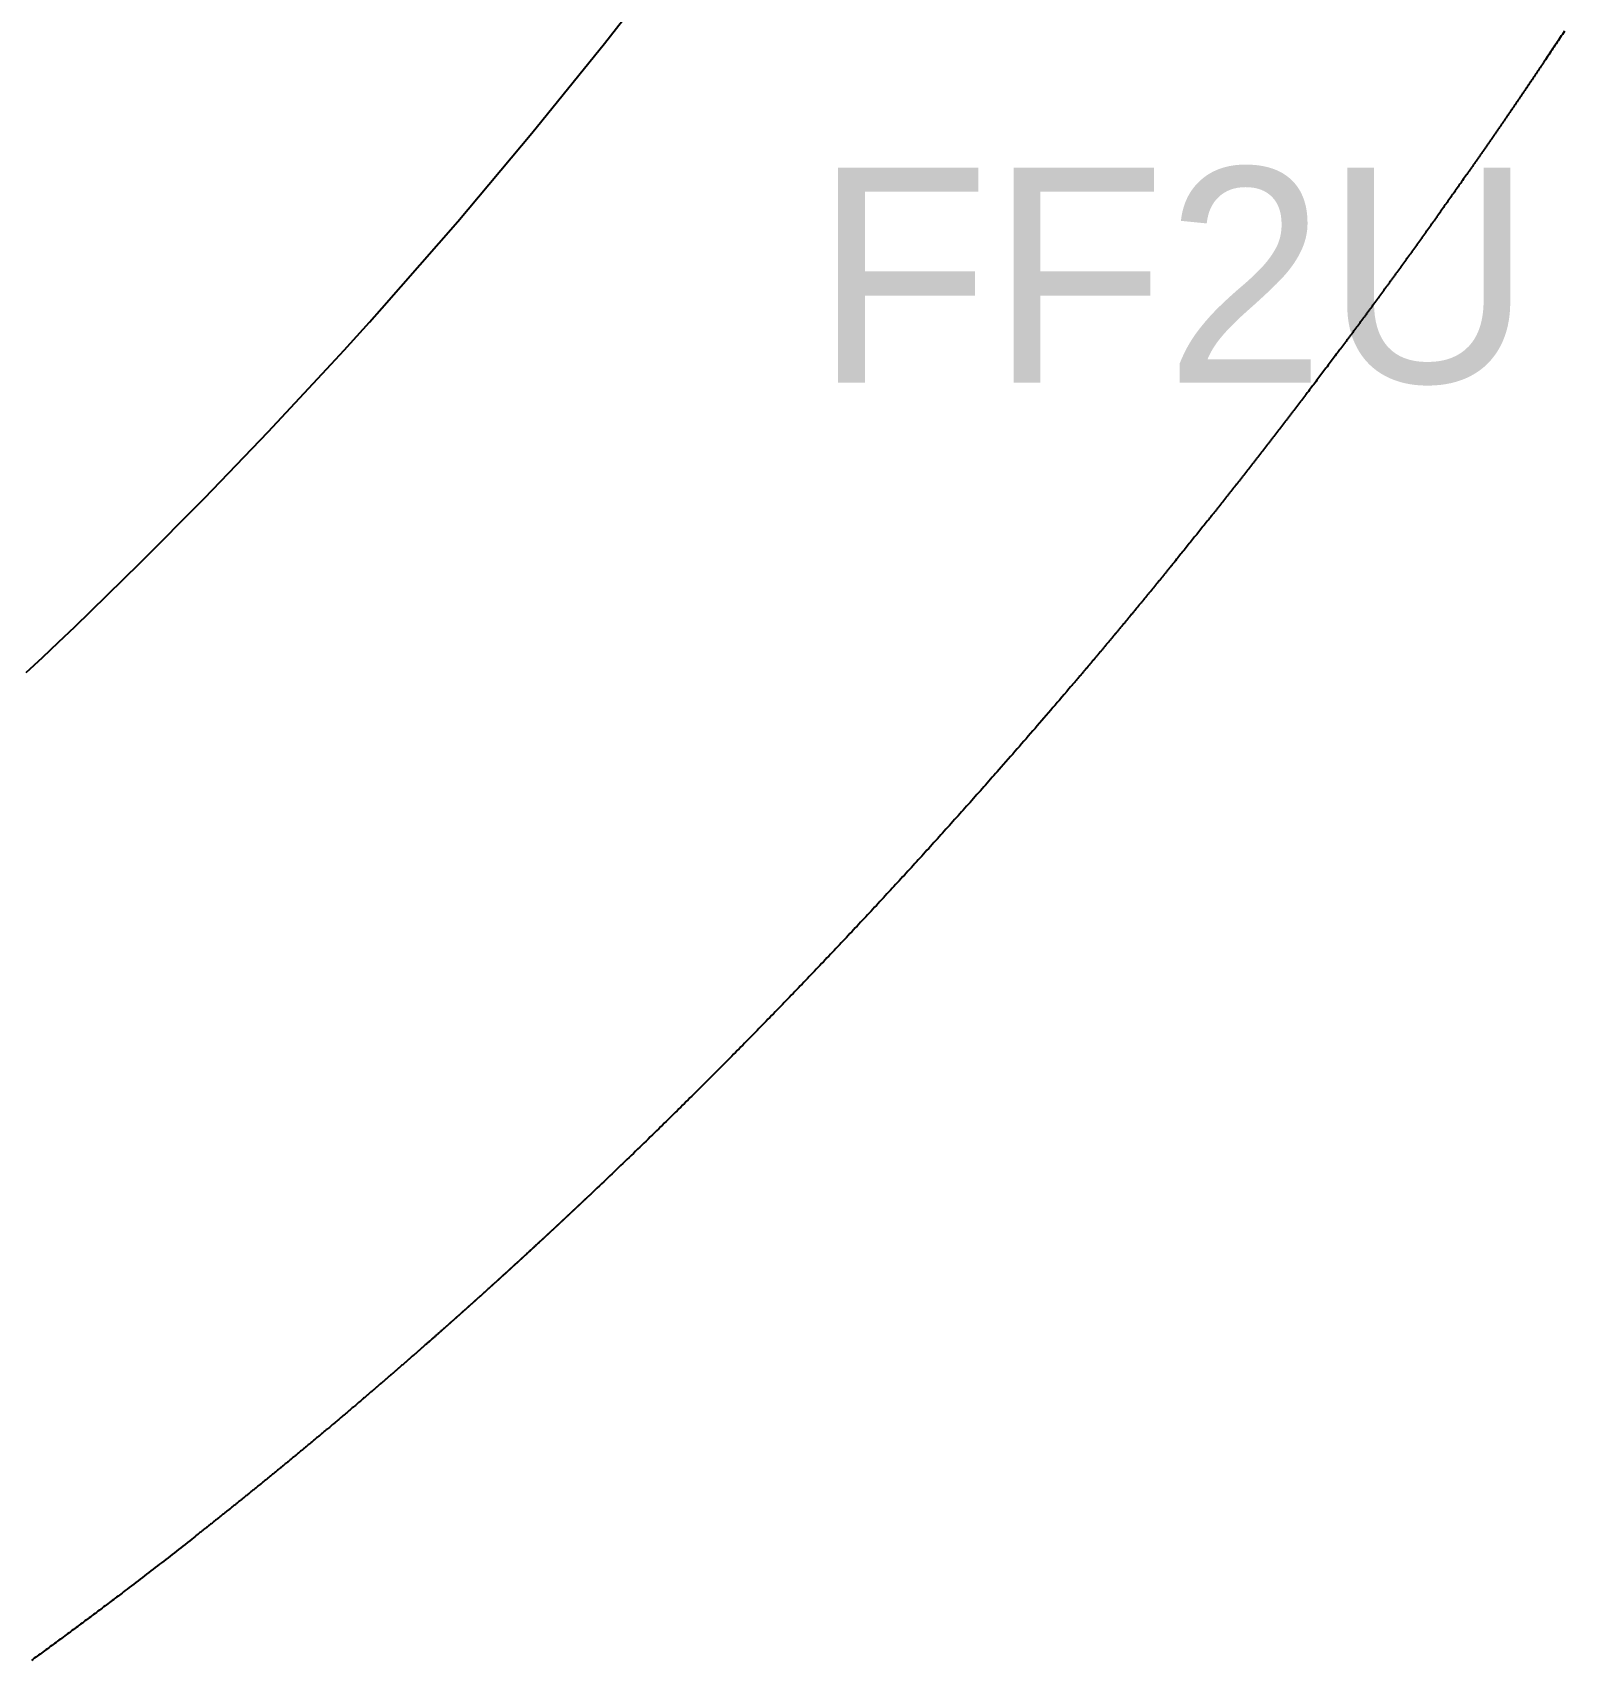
# Model space of a CAD drawing. Header units: millimetres. Extents: x 0 to 610, y 0 to 457.
# Drawn here: x 79.28 to 97.11, y 296.25 to 315.2 of the extents above; entities that cross this region are included whole.
import ezdxf

# ---------------------------------------------------------------- set-up
doc = ezdxf.new("R2010")
doc.units = ezdxf.units.MM
doc.layers.add('CUT_AIRCRAFT', color=7, linetype='Continuous')
doc.layers.add('LABEL_DO_NOT_CUT', color=3, linetype='Continuous')

msp = doc.modelspace()

# ---------------------------------------------------------------- linework, layer by layer
at = {"layer": 'CUT_AIRCRAFT'}
for points in [[(79.20439, 307.74867), (79.39272, 307.92536), (79.58064, 308.10317), (79.76815, 308.28209), (80.52747, 309.02198), (81.27896, 309.77892), (82.02184, 310.55194), (82.75532, 311.34006), (82.90336, 311.5022), (83.05097, 311.66491), (83.19815, 311.82819), (83.34489, 311.99204), (84.2268, 312.9999), (85.09041, 314.02662), (85.93453, 315.06999), (86.75798, 316.1278)], [(97.11182, 315.21416), (97.09963, 315.19579), (97.08745, 315.17745), (97.07528, 315.15914), (97.06311, 315.14084), (97.05092, 315.12252), (97.0387, 315.10417), (97.02644, 315.08575), (97.01412, 315.06728), (97.00181, 315.04882), (96.98958, 315.0305), (96.97751, 315.01242), (96.96561, 314.99461), (96.95367, 314.97674), (96.94139, 314.95839), (96.92851, 314.93915), (96.91495, 314.91892), (96.90156, 314.89894), (96.88937, 314.88076), (96.87942, 314.86593), (96.87241, 314.85549), (96.86766, 314.84841), (96.86411, 314.84312), (96.86071, 314.83808), (96.85666, 314.83205), (96.852, 314.82512), (96.84702, 314.81771), (96.842, 314.81023), (96.83715, 314.80302), (96.83246, 314.79606), (96.82786, 314.78922), (96.82327, 314.7824), (96.81863, 314.77551), (96.81395, 314.76855), (96.80924, 314.76156), (96.80453, 314.75457), (96.79983, 314.7476), (96.79514, 314.74064), (96.79046, 314.73369), (96.78578, 314.72675), (96.78109, 314.7198), (96.7764, 314.71285), (96.77171, 314.70589), (96.76701, 314.69894), (96.76232, 314.69198), (96.75763, 314.68503), (96.75293, 314.67808), (96.74824, 314.67113), (96.74354, 314.66418), (96.73885, 314.65723), (96.73415, 314.65029), (96.72945, 314.64334), (96.72475, 314.63639), (96.72005, 314.62944), (96.71535, 314.62249), (96.71065, 314.61555), (96.70595, 314.6086), (96.70125, 314.60166), (96.69654, 314.59471), (96.69184, 314.58777), (96.68713, 314.58083), (96.68243, 314.57388), (96.67772, 314.56694), (96.67301, 314.56), (96.66831, 314.55306), (96.6636, 314.54611), (96.65889, 314.53917), (96.65418, 314.53223), (96.64947, 314.52529), (96.64476, 314.51835), (96.64004, 314.51142), (96.63533, 314.50448), (96.63062, 314.49754), (96.6259, 314.4906), (96.62119, 314.48367), (96.61647, 314.47673), (96.61175, 314.46979), (96.60704, 314.46286), (96.60232, 314.45592), (96.5976, 314.44899), (96.59288, 314.44206), (96.58816, 314.43512), (96.58344, 314.42819), (96.57872, 314.42126), (96.57399, 314.41433), (96.56927, 314.4074), (96.56455, 314.40046), (96.55982, 314.39353), (96.5551, 314.3866), (96.55037, 314.37968), (96.54564, 314.37275), (96.54092, 314.36582), (96.53619, 314.35889), (96.53146, 314.35196), (96.52673, 314.34504), (96.522, 314.33811), (96.51727, 314.33119), (96.51253, 314.32426), (96.5078, 314.31734), (96.50307, 314.31041), (96.49833, 314.30349), (96.4936, 314.29656), (96.48886, 314.28964), (96.48412, 314.28272), (96.47939, 314.2758), (96.47465, 314.26888), (96.46991, 314.26196), (96.46517, 314.25504), (96.46043, 314.24812), (96.45569, 314.2412), (96.45095, 314.23428), (96.4462, 314.22736), (96.44146, 314.22044), (96.43672, 314.21353), (96.43197, 314.20661), (96.42723, 314.19969), (96.42248, 314.19278), (96.41773, 314.18586), (96.41299, 314.17895), (96.40824, 314.17203), (96.40349, 314.16512), (96.39874, 314.15821), (96.39399, 314.1513), (96.38924, 314.14438), (96.38448, 314.13747), (96.37973, 314.13056), (96.37498, 314.12365), (96.37022, 314.11674), (96.36547, 314.10983), (96.36071, 314.10292), (96.35596, 314.09601), (96.3512, 314.08911), (96.34644, 314.0822), (96.34168, 314.07529), (96.33692, 314.06838), (96.33216, 314.06148), (96.3274, 314.05457), (96.32264, 314.04767), (96.31788, 314.04076), (96.31311, 314.03386), (96.30835, 314.02696), (96.30359, 314.02005), (96.29882, 314.01315), (96.29405, 314.00625), (96.28929, 313.99935), (96.28452, 313.99245), (96.27975, 313.98555), (96.27498, 313.97865), (96.27021, 313.97175), (96.26544, 313.96485), (96.26067, 313.95795), (96.2559, 313.95105), (96.25113, 313.94415), (96.24635, 313.93726), (96.24158, 313.93036), (96.23681, 313.92346), (96.23203, 313.91657), (96.22725, 313.90967), (96.22248, 313.90278), (96.2177, 313.89589), (96.21292, 313.88899), (96.20814, 313.8821), (96.20336, 313.87521), (96.19858, 313.86832), (96.1938, 313.86142), (96.18902, 313.85453), (96.18424, 313.84764), (96.17945, 313.84075), (96.17467, 313.83386), (96.16988, 313.82698), (96.1651, 313.82009), (96.16031, 313.8132), (96.15552, 313.80631), (96.15074, 313.79942), (96.14595, 313.79254), (96.14116, 313.78565), (96.13637, 313.77877), (96.13158, 313.77188), (96.12679, 313.765), (96.12199, 313.75811), (96.1172, 313.75123), (96.11241, 313.74435), (96.10761, 313.73747), (96.10282, 313.73058), (96.09802, 313.7237), (96.09323, 313.71682), (96.08843, 313.70994), (96.08363, 313.70306), (96.07883, 313.69618), (96.07403, 313.6893), (96.06923, 313.68242), (96.06443, 313.67555), (96.05963, 313.66868), (96.05484, 313.66181), (96.05003, 313.65493), (96.04522, 313.64804), (96.0404, 313.64114), (96.03557, 313.63424), (96.03077, 313.62737), (96.026, 313.62055), (96.02126, 313.61377), (96.01651, 313.60699), (96.0117, 313.60011), (96.00676, 313.59306), (96.00169, 313.58581), (95.99665, 313.57862), (95.99186, 313.57177), (95.98752, 313.56557), (95.98368, 313.5601), (95.97972, 313.55444), (95.97484, 313.54749), (95.96826, 313.5381), (95.95944, 313.52553), (95.94892, 313.51053), (95.93747, 313.49423), (95.92591, 313.47776), (95.91484, 313.46201), (95.90422, 313.44691), (95.89384, 313.43216), (95.8835, 313.41746), (95.87301, 313.40258), (95.8624, 313.38752), (95.85172, 313.37237), (95.84103, 313.3572), (95.83037, 313.34209), (95.81973, 313.32702), (95.80912, 313.31199), (95.79851, 313.29698), (95.7879, 313.28196), (95.77727, 313.26694), (95.76662, 313.25189), (95.75593, 313.2368), (95.74522, 313.22167), (95.73451, 313.20656), (95.72386, 313.19153), (95.7133, 313.17665), (95.70286, 313.16193), (95.69238, 313.14718), (95.68169, 313.13213), (95.67062, 313.11655), (95.65911, 313.10037), (95.64771, 313.08435), (95.63707, 313.0694), (95.62787, 313.05648), (95.62056, 313.04621), (95.61468, 313.03796), (95.60957, 313.03079), (95.60456, 313.02377), (95.59913, 313.01615), (95.59331, 313.008), (95.58728, 312.99955), (95.58123, 312.99107), (95.57529, 312.98274), (95.56945, 312.97456), (95.56366, 312.96647), (95.55788, 312.95838), (95.55207, 312.95025), (95.54623, 312.94208), (95.54038, 312.93389), (95.53452, 312.9257), (95.52867, 312.91752), (95.52283, 312.90935), (95.51699, 312.90119), (95.51114, 312.89303), (95.5053, 312.88487), (95.49945, 312.87671), (95.4936, 312.86854), (95.48775, 312.86038), (95.4819, 312.85221), (95.47604, 312.84405), (95.47019, 312.83589), (95.46434, 312.82773), (95.45848, 312.81957), (95.45263, 312.81142), (95.44677, 312.80326), (95.44091, 312.7951), (95.43505, 312.78694), (95.42919, 312.77879), (95.42333, 312.77063), (95.41746, 312.76248), (95.4116, 312.75433), (95.40574, 312.74617), (95.39987, 312.73802), (95.394, 312.72987), (95.38814, 312.72172), (95.38227, 312.71357), (95.3764, 312.70542), (95.37053, 312.69727), (95.36466, 312.68913), (95.35878, 312.68098), (95.35291, 312.67283), (95.34704, 312.66469), (95.34116, 312.65654), (95.33528, 312.6484), (95.32941, 312.64026), (95.32353, 312.63211), (95.31765, 312.62397), (95.31177, 312.61583), (95.30588, 312.60769), (95.3, 312.59955), (95.29412, 312.59141), (95.28823, 312.58328), (95.28235, 312.57514), (95.27646, 312.567), (95.27057, 312.55887), (95.26468, 312.55073), (95.25879, 312.5426), (95.2529, 312.53446), (95.24701, 312.52633), (95.24112, 312.5182), (95.23522, 312.51007), (95.22933, 312.50194), (95.22343, 312.49381), (95.21754, 312.48568), (95.21164, 312.47755), (95.20574, 312.46942), (95.19984, 312.46129), (95.19394, 312.45317), (95.18803, 312.44504), (95.18213, 312.43692), (95.17623, 312.42879), (95.17032, 312.42067), (95.16442, 312.41255), (95.15851, 312.40442), (95.1526, 312.3963), (95.14669, 312.38818), (95.14078, 312.38006), (95.13487, 312.37194), (95.12896, 312.36383), (95.12305, 312.35571), (95.11713, 312.34759), (95.11122, 312.33948), (95.1053, 312.33136), (95.09938, 312.32325), (95.09346, 312.31513), (95.08755, 312.30702), (95.08163, 312.29891), (95.0757, 312.2908), (95.06978, 312.28268), (95.06386, 312.27457), (95.05793, 312.26646), (95.05201, 312.25836), (95.04608, 312.25025), (95.04016, 312.24214), (95.03423, 312.23403), (95.0283, 312.22593), (95.02237, 312.21782), (95.01644, 312.20972), (95.0105, 312.20162), (95.00457, 312.19351), (94.99864, 312.18541), (94.9927, 312.17731), (94.98677, 312.16921), (94.98083, 312.16111), (94.97489, 312.15301), (94.96895, 312.14491), (94.96301, 312.13681), (94.95707, 312.12872), (94.95113, 312.12062), (94.94518, 312.11253), (94.93924, 312.10443), (94.93329, 312.09634), (94.92735, 312.08824), (94.9214, 312.08015), (94.91545, 312.07206), (94.9095, 312.06397), (94.90355, 312.05588), (94.8976, 312.04779), (94.89165, 312.0397), (94.88569, 312.03161), (94.87974, 312.02352), (94.87379, 312.01544), (94.86783, 312.00735), (94.86187, 311.99927), (94.85591, 311.99118), (94.84995, 311.9831), (94.84399, 311.97502), (94.83803, 311.96693), (94.83207, 311.95885), (94.82611, 311.95077), (94.82014, 311.94269), (94.81418, 311.93461), (94.80821, 311.92653), (94.80224, 311.91846), (94.79627, 311.91038), (94.79031, 311.9023), (94.78433, 311.89423), (94.77836, 311.88615), (94.77239, 311.87808), (94.76642, 311.87001), (94.76044, 311.86193), (94.75447, 311.85386), (94.74849, 311.84579), (94.74251, 311.83772), (94.73654, 311.82965), (94.73056, 311.82158), (94.72458, 311.81351), (94.7186, 311.80545), (94.71261, 311.79738), (94.70663, 311.78931), (94.70065, 311.78125), (94.69466, 311.77318), (94.68867, 311.76512), (94.68269, 311.75706), (94.6767, 311.74899), (94.67071, 311.74093), (94.66472, 311.73287), (94.65873, 311.72481), (94.65273, 311.71675), (94.64674, 311.7087), (94.64075, 311.70064), (94.63475, 311.69258), (94.62875, 311.68452), (94.62276, 311.67647), (94.61676, 311.66841), (94.61076, 311.66036), (94.60477, 311.65231), (94.59877, 311.64427), (94.59277, 311.63622), (94.58675, 311.62815), (94.58073, 311.62008), (94.57471, 311.612), (94.5687, 311.60396), (94.56273, 311.59596), (94.55679, 311.588), (94.55085, 311.58004), (94.54483, 311.57199), (94.53869, 311.56377), (94.53241, 311.55537), (94.52617, 311.54702), (94.52017, 311.539), (94.51464, 311.5316), (94.50961, 311.52488), (94.50447, 311.518), (94.49838, 311.50988), (94.49057, 311.49944), (94.48047, 311.48596), (94.46864, 311.47017), (94.45587, 311.45314), (94.44298, 311.43595), (94.43059, 311.41944), (94.41866, 311.40356), (94.40698, 311.38801), (94.39532, 311.37251), (94.38353, 311.35683), (94.37161, 311.34099), (94.35962, 311.32506), (94.34761, 311.30912), (94.33563, 311.29322), (94.32369, 311.27737), (94.31176, 311.26156), (94.29984, 311.24577), (94.28791, 311.22998), (94.27597, 311.21417), (94.264, 311.19834), (94.252, 311.18247), (94.23995, 311.16655), (94.22791, 311.15065), (94.21594, 311.13484), (94.2041, 311.11921), (94.19239, 311.10377), (94.18064, 311.08828), (94.16863, 311.07246), (94.15614, 311.05601), (94.14311, 311.03886), (94.1302, 311.02189), (94.11826, 311.00618), (94.10811, 310.99285), (94.10032, 310.9826), (94.09432, 310.97473), (94.08929, 310.96812), (94.08438, 310.96168), (94.07895, 310.95455), (94.07303, 310.94678), (94.06685, 310.93868), (94.06063, 310.93053), (94.05456, 310.92256), (94.04862, 310.91477), (94.04274, 310.90707), (94.03687, 310.89938), (94.03097, 310.89165), (94.02502, 310.88387), (94.01906, 310.87606), (94.01309, 310.86825), (94.00714, 310.86046), (94.00119, 310.85268), (93.99525, 310.8449), (93.9893, 310.83713), (93.98335, 310.82936), (93.9774, 310.82158), (93.97145, 310.8138), (93.96549, 310.80602), (93.95954, 310.79825), (93.95358, 310.79047), (93.94763, 310.7827), (93.94167, 310.77493), (93.93571, 310.76716), (93.92976, 310.75938), (93.9238, 310.75161), (93.91783, 310.74384), (93.91187, 310.73607), (93.90591, 310.7283), (93.89995, 310.72054), (93.89398, 310.71277), (93.88802, 310.705), (93.88205, 310.69724), (93.87608, 310.68947), (93.87011, 310.68171), (93.86415, 310.67394), (93.85817, 310.66618), (93.8522, 310.65842), (93.84623, 310.65065), (93.84026, 310.64289), (93.83428, 310.63513), (93.82831, 310.62737), (93.82233, 310.61961), (93.81636, 310.61186), (93.81038, 310.6041), (93.8044, 310.59634), (93.79842, 310.58859), (93.79244, 310.58083), (93.78646, 310.57308), (93.78048, 310.56532), (93.77449, 310.55757), (93.76851, 310.54982), (93.76252, 310.54207), (93.75654, 310.53432), (93.75055, 310.52657), (93.74456, 310.51882), (93.73857, 310.51107), (93.73258, 310.50332), (93.72659, 310.49557), (93.7206, 310.48783), (93.71461, 310.48008), (93.70861, 310.47233), (93.70262, 310.46459), (93.69662, 310.45685), (93.69063, 310.4491), (93.68463, 310.44136), (93.67863, 310.43362), (93.67263, 310.42588), (93.66663, 310.41814), (93.66063, 310.4104), (93.65463, 310.40266), (93.64863, 310.39492), (93.64262, 310.38719), (93.63662, 310.37945), (93.63061, 310.37171), (93.62461, 310.36398), (93.6186, 310.35625), (93.61259, 310.34851), (93.60658, 310.34078), (93.60057, 310.33305), (93.59456, 310.32532), (93.58855, 310.31759), (93.58253, 310.30986), (93.57652, 310.30213), (93.5705, 310.2944), (93.56449, 310.28667), (93.55847, 310.27894), (93.55245, 310.27122), (93.54643, 310.26349), (93.54041, 310.25577), (93.53439, 310.24804), (93.52837, 310.24032), (93.52235, 310.2326), (93.51632, 310.22488), (93.5103, 310.21715), (93.50427, 310.20943), (93.49825, 310.20171), (93.49222, 310.194), (93.48619, 310.18628), (93.48016, 310.17856), (93.47413, 310.17084), (93.4681, 310.16313), (93.46207, 310.15541), (93.45604, 310.1477), (93.45, 310.13998), (93.44397, 310.13227), (93.43793, 310.12456), (93.4319, 310.11685), (93.42586, 310.10914), (93.41982, 310.10142), (93.41378, 310.09372), (93.40774, 310.08601), (93.4017, 310.0783), (93.39566, 310.07059), (93.38961, 310.06289), (93.38357, 310.05518), (93.37752, 310.04747), (93.37148, 310.03977), (93.36543, 310.03207), (93.35938, 310.02436), (93.35333, 310.01666), (93.34728, 310.00896), (93.34123, 310.00126), (93.33518, 309.99356), (93.32913, 309.98586), (93.32308, 309.97816), (93.31702, 309.97046), (93.31097, 309.96277), (93.30491, 309.95507), (93.29885, 309.94738), (93.29279, 309.93968), (93.28674, 309.93199), (93.28068, 309.92429), (93.27461, 309.9166), (93.26855, 309.90891), (93.26249, 309.90122), (93.25643, 309.89353), (93.25036, 309.88584), (93.2443, 309.87815), (93.23823, 309.87046), (93.23216, 309.86277), (93.22609, 309.85509), (93.22002, 309.8474), (93.21395, 309.83972), (93.20788, 309.83203), (93.20181, 309.82435), (93.19574, 309.81666), (93.18966, 309.80898), (93.18359, 309.8013), (93.17751, 309.79362), (93.17144, 309.78594), (93.16536, 309.77826), (93.15928, 309.77058), (93.1532, 309.7629), (93.14712, 309.75523), (93.14104, 309.74755), (93.13496, 309.73987), (93.12887, 309.7322), (93.12279, 309.72453), (93.1167, 309.71685), (93.11062, 309.70918), (93.10453, 309.70151), (93.09844, 309.69384), (93.09235, 309.68616), (93.08626, 309.67849), (93.08017, 309.67082), (93.07408, 309.66316), (93.06799, 309.6555), (93.06191, 309.64784), (93.05581, 309.64017), (93.04971, 309.63249), (93.04359, 309.62481), (93.03748, 309.61712), (93.03138, 309.60946), (93.02532, 309.60184), (93.01929, 309.59427), (93.01325, 309.58669), (93.00715, 309.57903), (93.00091, 309.5712), (92.99453, 309.5632), (92.98818, 309.55524), (92.9821, 309.5476), (92.97649, 309.54057), (92.97141, 309.5342), (92.9662, 309.52768), (92.96003, 309.51994), (92.95205, 309.50995), (92.94172, 309.49701), (92.92958, 309.48182), (92.91647, 309.46542), (92.90323, 309.44887), (92.89052, 309.43298), (92.87828, 309.41769), (92.8663, 309.40274), (92.85435, 309.38783), (92.84225, 309.37275), (92.83003, 309.35751), (92.81772, 309.34218), (92.80541, 309.32684), (92.79312, 309.31155), (92.78087, 309.29631), (92.76863, 309.28109), (92.75641, 309.2659), (92.74418, 309.25071), (92.73193, 309.23551), (92.71966, 309.22028), (92.70735, 309.20501), (92.69499, 309.18969), (92.68265, 309.1744), (92.67037, 309.1592), (92.65823, 309.14416), (92.64622, 309.1293), (92.63417, 309.1144), (92.62185, 309.09918), (92.60905, 309.08336), (92.5957, 309.06688), (92.58248, 309.05057), (92.57023, 309.03547), (92.55981, 309.02261), (92.55177, 309.0127), (92.54556, 309.00505), (92.54032, 308.9986), (92.53521, 308.99231), (92.52957, 308.98536), (92.52343, 308.97781), (92.51704, 308.96994), (92.5106, 308.96202), (92.50431, 308.95429), (92.49815, 308.94671), (92.49206, 308.93922), (92.48598, 308.93175), (92.47986, 308.92422), (92.4737, 308.91666), (92.46752, 308.90907), (92.46134, 308.90148), (92.45517, 308.89391), (92.449, 308.88634), (92.44284, 308.87879), (92.43668, 308.87123), (92.43052, 308.86367), (92.42435, 308.85611), (92.41819, 308.84855), (92.41202, 308.84099), (92.40585, 308.83343), (92.39967, 308.82587), (92.3935, 308.81832), (92.38733, 308.81076), (92.38116, 308.80321), (92.37498, 308.79565), (92.36881, 308.7881), (92.36263, 308.78055), (92.35646, 308.773), (92.35028, 308.76544), (92.3441, 308.75789), (92.33792, 308.75034), (92.33174, 308.74279), (92.32556, 308.73525), (92.31937, 308.7277), (92.31319, 308.72015), (92.30701, 308.71261), (92.30082, 308.70506), (92.29464, 308.69752), (92.28845, 308.68997), (92.28226, 308.68243), (92.27607, 308.67489), (92.26988, 308.66734), (92.26369, 308.6598), (92.2575, 308.65226), (92.25131, 308.64472), (92.24511, 308.63719), (92.23892, 308.62965), (92.23272, 308.62211), (92.22653, 308.61457), (92.22033, 308.60704), (92.21413, 308.5995), (92.20793, 308.59197), (92.20173, 308.58444), (92.19553, 308.5769), (92.18933, 308.56937), (92.18313, 308.56184), (92.17692, 308.55431), (92.17072, 308.54678), (92.16451, 308.53925), (92.15831, 308.53173), (92.1521, 308.5242), (92.14589, 308.51667), (92.13968, 308.50915), (92.13347, 308.50162), (92.12726, 308.4941), (92.12105, 308.48657), (92.11483, 308.47905), (92.10862, 308.47153), (92.1024, 308.46401), (92.09619, 308.45649), (92.08997, 308.44897), (92.08375, 308.44145), (92.07754, 308.43393), (92.07132, 308.42641), (92.0651, 308.4189), (92.05888, 308.41138), (92.05265, 308.40387), (92.04643, 308.39635), (92.04021, 308.38884), (92.03398, 308.38133), (92.02775, 308.37382), (92.02153, 308.3663), (92.0153, 308.35879), (92.00907, 308.35128), (92.00284, 308.34378), (91.99661, 308.33627), (91.99038, 308.32876), (91.98415, 308.32125), (91.97791, 308.31375), (91.97168, 308.30624), (91.96544, 308.29874), (91.95921, 308.29124), (91.95297, 308.28373), (91.94673, 308.27623), (91.94049, 308.26873), (91.93426, 308.26123), (91.92801, 308.25373), (91.92177, 308.24623), (91.91553, 308.23873), (91.90929, 308.23123), (91.90304, 308.22374), (91.8968, 308.21624), (91.89055, 308.20875), (91.8843, 308.20125), (91.87806, 308.19376), (91.87181, 308.18627), (91.86556, 308.17877), (91.85931, 308.17128), (91.85305, 308.16379), (91.8468, 308.1563), (91.84055, 308.14881), (91.83429, 308.14133), (91.82804, 308.13384), (91.82178, 308.12635), (91.81552, 308.11887), (91.80927, 308.11138), (91.80301, 308.1039), (91.79675, 308.09641), (91.79049, 308.08893), (91.78422, 308.08145), (91.77796, 308.07397), (91.7717, 308.06649), (91.76543, 308.05901), (91.75917, 308.05153), (91.7529, 308.04405), (91.74663, 308.03657), (91.74036, 308.0291), (91.7341, 308.02162), (91.72782, 308.01415), (91.72155, 308.00667), (91.71528, 307.9992), (91.70901, 307.99173), (91.70273, 307.98425), (91.69646, 307.97678), (91.69018, 307.96931), (91.68391, 307.96184), (91.67763, 307.95438), (91.67135, 307.94691), (91.66507, 307.93944), (91.65879, 307.93197), (91.65251, 307.92451), (91.64623, 307.91704), (91.63994, 307.90958), (91.63366, 307.90212), (91.62738, 307.89465), (91.62109, 307.88719), (91.6148, 307.87973), (91.60852, 307.87227), (91.60223, 307.86481), (91.59594, 307.85735), (91.58965, 307.84989), (91.58335, 307.84244), (91.57706, 307.83498), (91.57077, 307.82753), (91.56447, 307.82007), (91.55818, 307.81262), (91.55188, 307.80516), (91.54559, 307.79771), (91.53929, 307.79026), (91.53299, 307.78281), (91.52669, 307.77536), (91.52039, 307.76791), (91.51409, 307.76046), (91.50778, 307.75301), (91.50147, 307.74556), (91.49517, 307.73811), (91.48887, 307.73068), (91.48258, 307.72325), (91.47629, 307.71582), (91.46998, 307.70838), (91.46364, 307.7009), (91.45727, 307.69339), (91.4509, 307.68588), (91.4446, 307.67844), (91.4384, 307.67114), (91.43232, 307.66398), (91.42621, 307.65678), (91.41988, 307.64933), (91.41314, 307.64139), (91.40594, 307.63292), (91.39885, 307.62458), (91.39259, 307.61721), (91.38786, 307.61166), (91.38483, 307.60809), (91.38139, 307.60403), (91.37486, 307.59636), (91.36257, 307.58193), (91.34275, 307.55866), (91.31715, 307.52865), (91.28847, 307.49502), (91.25935, 307.46092), (91.23191, 307.42882), (91.20599, 307.39854), (91.18089, 307.36925), (91.15588, 307.34011), (91.1304, 307.31044), (91.1045, 307.28031), (91.07836, 307.24992), (91.05217, 307.21951), (91.02608, 307.18925), (91.00009, 307.15914), (90.97415, 307.12911), (90.94821, 307.09912), (90.92224, 307.06911), (90.89622, 307.03909), (90.87014, 307.00903), (90.84402, 306.97894), (90.81784, 306.94883), (90.79167, 306.91875), (90.76556, 306.88878), (90.73958, 306.85897), (90.71372, 306.82935), (90.68782, 306.79969), (90.66162, 306.76974), (90.6349, 306.73921), (90.6076, 306.70807), (90.58042, 306.6771), (90.55425, 306.64729), (90.52997, 306.61967), (90.50818, 306.59489), (90.48828, 306.57229), (90.46939, 306.55086), (90.45063, 306.52959), (90.4313, 306.50769), (90.41145, 306.48522), (90.39132, 306.46244), (90.37114, 306.43963), (90.35111, 306.417), (90.3312, 306.39453), (90.31136, 306.37215), (90.29152, 306.34979), (90.27163, 306.32739), (90.2517, 306.30496), (90.23174, 306.28251), (90.21176, 306.26007), (90.19179, 306.23765), (90.17182, 306.21525), (90.15185, 306.19286), (90.13187, 306.17048), (90.11187, 306.1481), (90.09187, 306.12573), (90.07186, 306.10336), (90.05183, 306.081), (90.0318, 306.05865), (90.01176, 306.03631), (89.99172, 306.01398), (89.97166, 305.99165), (89.9516, 305.96934), (89.93153, 305.94703), (89.91145, 305.92472), (89.89136, 305.90243), (89.87126, 305.88014), (89.85115, 305.85786), (89.83103, 305.83558), (89.81091, 305.81332), (89.79077, 305.79106), (89.77063, 305.76881), (89.75048, 305.74657), (89.73032, 305.72433), (89.71015, 305.70211), (89.68997, 305.67989), (89.66979, 305.65767), (89.6496, 305.63547), (89.62939, 305.61327), (89.60918, 305.59109), (89.58896, 305.56891), (89.56874, 305.54673), (89.5485, 305.52457), (89.52825, 305.50241), (89.508, 305.48026), (89.48774, 305.45812), (89.46747, 305.43599), (89.44719, 305.41386), (89.4269, 305.39174), (89.4066, 305.36963), (89.3863, 305.34753), (89.36599, 305.32544), (89.34566, 305.30335), (89.32533, 305.28127), (89.30499, 305.2592), (89.28465, 305.23714), (89.26429, 305.21508), (89.24393, 305.19303), (89.22355, 305.17099), (89.20317, 305.14896), (89.18278, 305.12694), (89.16238, 305.10492), (89.14197, 305.08291), (89.12155, 305.06091), (89.10113, 305.03892), (89.08069, 305.01693), (89.06025, 304.99496), (89.0398, 304.97299), (89.01934, 304.95103), (88.99887, 304.92907), (88.9784, 304.90713), (88.95791, 304.88519), (88.93742, 304.86326), (88.91691, 304.84134), (88.8964, 304.81943), (88.87588, 304.79752), (88.85536, 304.77562), (88.83482, 304.75374), (88.81428, 304.73185), (88.79372, 304.70998), (88.77316, 304.68812), (88.75259, 304.66626), (88.73201, 304.64441), (88.71142, 304.62257), (88.69083, 304.60074), (88.67022, 304.57891), (88.64961, 304.55709), (88.62899, 304.53529), (88.60835, 304.51349), (88.58772, 304.49169), (88.56707, 304.46991), (88.54641, 304.44813), (88.52575, 304.42636), (88.50507, 304.4046), (88.48439, 304.38285), (88.4637, 304.36111), (88.443, 304.33937), (88.42229, 304.31764), (88.40158, 304.29592), (88.38085, 304.27421), (88.36012, 304.25251), (88.33938, 304.23081), (88.31863, 304.20913), (88.29787, 304.18745), (88.2771, 304.16578), (88.25632, 304.14412), (88.23554, 304.12246), (88.21475, 304.10082), (88.19394, 304.07918), (88.17313, 304.05755), (88.15231, 304.03593), (88.13149, 304.01432), (88.11065, 303.99271), (88.08981, 303.97112), (88.06895, 303.94953), (88.04809, 303.92795), (88.02722, 303.90638), (88.00634, 303.88481), (87.98545, 303.86326), (87.96456, 303.84171), (87.94365, 303.82017), (87.92274, 303.79864), (87.90182, 303.77712), (87.88089, 303.75561), (87.85995, 303.73411), (87.839, 303.71261), (87.81805, 303.69112), (87.79708, 303.66965), (87.77611, 303.64817), (87.75513, 303.62671), (87.73414, 303.60526), (87.71314, 303.58381), (87.69213, 303.56238), (87.67112, 303.54095), (87.65009, 303.51953), (87.62906, 303.49812), (87.60802, 303.47671), (87.58697, 303.45532), (87.56591, 303.43393), (87.54484, 303.41255), (87.52376, 303.39119), (87.50268, 303.36982), (87.48159, 303.34847), (87.46048, 303.32713), (87.43937, 303.30579), (87.41826, 303.28447), (87.39713, 303.26315), (87.37599, 303.24184), (87.35485, 303.22054), (87.33369, 303.19925), (87.31253, 303.17796), (87.29136, 303.15669), (87.27018, 303.13542), (87.24899, 303.11416), (87.2278, 303.09291), (87.20659, 303.07167), (87.18538, 303.05044), (87.16416, 303.02922), (87.14293, 303.00801), (87.12169, 302.9868), (87.10044, 302.96561), (87.07919, 302.94442), (87.05792, 302.92324), (87.03665, 302.90207), (87.01537, 302.88091), (86.99408, 302.85976), (86.97278, 302.83862), (86.95148, 302.81748), (86.93016, 302.79636), (86.90883, 302.77523), (86.88749, 302.75412), (86.86614, 302.73301), (86.84479, 302.71192), (86.82344, 302.69085), (86.80211, 302.66981), (86.78077, 302.64878), (86.75938, 302.62772), (86.73792, 302.60661), (86.71638, 302.58544), (86.69484, 302.56429), (86.67343, 302.54328), (86.65225, 302.52251), (86.63133, 302.50201), (86.61033, 302.48145), (86.58884, 302.46043), (86.56645, 302.43855), (86.54287, 302.41553), (86.51838, 302.39164), (86.4934, 302.36729), (86.46834, 302.34289), (86.44353, 302.31876), (86.41895, 302.29487), (86.3945, 302.27113), (86.37004, 302.24741), (86.34551, 302.22364), (86.32091, 302.19982), (86.29625, 302.17597), (86.27157, 302.15212), (86.24688, 302.1283), (86.22221, 302.1045), (86.19755, 302.08074), (86.17291, 302.05703), (86.14829, 302.03335), (86.12365, 302.00968), (86.09893, 301.98595), (86.07407, 301.96212), (86.04907, 301.93817), (86.02408, 301.91426), (85.99934, 301.89061), (85.97505, 301.8674), (85.95125, 301.84468), (85.92732, 301.82186), (85.90245, 301.79818), (85.87584, 301.77287), (85.84732, 301.74578), (85.81926, 301.71914), (85.79464, 301.69578), (85.77645, 301.67854), (85.7667, 301.66929), (85.76338, 301.66615), (85.76351, 301.66628), (85.76411, 301.66685), (85.76281, 301.66563), (85.75979, 301.66276), (85.75584, 301.65902), (85.75177, 301.65517), (85.74821, 301.65179), (85.7451, 301.64886), (85.74225, 301.64616), (85.73943, 301.64349), (85.73647, 301.64069), (85.73339, 301.63778), (85.73024, 301.6348), (85.72708, 301.63181), (85.72396, 301.62886), (85.72087, 301.62594), (85.7178, 301.62304), (85.71473, 301.62014), (85.71165, 301.61723), (85.70856, 301.61431), (85.70547, 301.61139), (85.70238, 301.60847), (85.69928, 301.60555), (85.6962, 301.60263), (85.69311, 301.59972), (85.69002, 301.5968), (85.68693, 301.59388), (85.68384, 301.59097), (85.68075, 301.58805), (85.67766, 301.58514), (85.67457, 301.58222), (85.67148, 301.5793), (85.66839, 301.57639), (85.6653, 301.57347), (85.66221, 301.57056), (85.65912, 301.56764), (85.65603, 301.56473), (85.65294, 301.56182), (85.64984, 301.5589), (85.64675, 301.55599), (85.64366, 301.55307), (85.64057, 301.55016), (85.63748, 301.54725), (85.63438, 301.54433), (85.63129, 301.54142), (85.6282, 301.53851), (85.62511, 301.5356), (85.62201, 301.53268), (85.61892, 301.52977), (85.61583, 301.52686), (85.61273, 301.52395), (85.60964, 301.52103), (85.60654, 301.51812), (85.60345, 301.51521), (85.60036, 301.5123), (85.59726, 301.50939), (85.59417, 301.50648), (85.59107, 301.50357), (85.58798, 301.50066), (85.58488, 301.49775), (85.58179, 301.49484), (85.57869, 301.49193), (85.57559, 301.48902), (85.5725, 301.48611), (85.5694, 301.4832), (85.56631, 301.48029), (85.56321, 301.47738), (85.56011, 301.47447), (85.55702, 301.47156), (85.55392, 301.46866), (85.55082, 301.46575), (85.54772, 301.46284), (85.54463, 301.45993), (85.54153, 301.45702), (85.53843, 301.45412), (85.53533, 301.45121), (85.53223, 301.4483), (85.52914, 301.4454), (85.52604, 301.44249), (85.52294, 301.43958), (85.51984, 301.43668), (85.51674, 301.43377), (85.51364, 301.43086), (85.51054, 301.42796), (85.50744, 301.42505), (85.50434, 301.42215), (85.50124, 301.41924), (85.49814, 301.41634), (85.49504, 301.41343), (85.49194, 301.41053), (85.48884, 301.40762), (85.48574, 301.40472), (85.48264, 301.40182), (85.47954, 301.39891), (85.47644, 301.39601), (85.47333, 301.3931), (85.47023, 301.3902), (85.46713, 301.3873), (85.46403, 301.3844), (85.46093, 301.38149), (85.45782, 301.37859), (85.45472, 301.37569), (85.45162, 301.37279), (85.44852, 301.36988), (85.44541, 301.36698), (85.44231, 301.36408), (85.43921, 301.36118), (85.4361, 301.35828), (85.433, 301.35538), (85.42989, 301.35248), (85.42679, 301.34958), (85.42368, 301.34668), (85.42058, 301.34378), (85.41748, 301.34088), (85.41437, 301.33798), (85.41127, 301.33508), (85.40816, 301.33218), (85.40505, 301.32928), (85.40195, 301.32638), (85.39884, 301.32348), (85.39574, 301.32058), (85.39263, 301.31768), (85.38952, 301.31478), (85.38642, 301.31189), (85.38331, 301.30899), (85.3802, 301.30609), (85.3771, 301.30319), (85.37399, 301.30029), (85.37088, 301.2974), (85.36777, 301.2945), (85.36467, 301.2916), (85.36156, 301.28871), (85.35845, 301.28581), (85.35534, 301.28291), (85.35223, 301.28002), (85.34912, 301.27712), (85.34602, 301.27423), (85.34291, 301.27133), (85.3398, 301.26844), (85.33669, 301.26554), (85.33358, 301.26265), (85.33047, 301.25975), (85.32736, 301.25686), (85.32425, 301.25396), (85.32114, 301.25107), (85.31803, 301.24818), (85.31492, 301.24528), (85.31181, 301.24239), (85.30869, 301.23949), (85.30558, 301.2366), (85.30247, 301.23371), (85.29936, 301.23082), (85.29625, 301.22792), (85.29314, 301.22503), (85.29003, 301.22214), (85.28691, 301.21925), (85.2838, 301.21635), (85.28069, 301.21346), (85.27757, 301.21057), (85.27446, 301.20768), (85.27135, 301.20479), (85.26824, 301.2019), (85.26512, 301.19901), (85.26201, 301.19612), (85.25889, 301.19323), (85.25578, 301.19034), (85.25267, 301.18745), (85.24955, 301.18456), (85.24644, 301.18167), (85.24332, 301.17878), (85.24021, 301.17589), (85.2371, 301.173), (85.23398, 301.17011), (85.23086, 301.16722), (85.22774, 301.16433), (85.22462, 301.16143), (85.2215, 301.15855), (85.2184, 301.15567), (85.21531, 301.15281), (85.21221, 301.14994), (85.2091, 301.14705), (85.20593, 301.14412), (85.20272, 301.14115), (85.19952, 301.13818), (85.19641, 301.1353), (85.19346, 301.13257), (85.1907, 301.13001), (85.18789, 301.12741), (85.18475, 301.12451), (85.18099, 301.12103), (85.17643, 301.11681), (85.17125, 301.11202), (85.16575, 301.10693), (85.1602, 301.1018), (85.15483, 301.09683), (85.14962, 301.09202), (85.1445, 301.08729), (85.13939, 301.08257), (85.13424, 301.07781), (85.12904, 301.07301), (85.12381, 301.06818), (85.11858, 301.06335), (85.11336, 301.05854), (85.10816, 301.05373), (85.10296, 301.04893), (85.09777, 301.04414), (85.09257, 301.03936), (85.08738, 301.03456), (85.08217, 301.02976), (85.07694, 301.02494), (85.07169, 301.02011), (85.06645, 301.01528), (85.06125, 301.01049), (85.05611, 301.00575), (85.05104, 301.00109), (85.04595, 300.9964), (85.04073, 300.9916), (85.03526, 300.98657), (85.02952, 300.98129), (85.02385, 300.97607), (85.01867, 300.97131), (85.01441, 300.96739), (85.01137, 300.9646), (85.00925, 300.96265), (85.00763, 300.96116), (85.00607, 300.95973), (85.00424, 300.95805), (85.00216, 300.95614), (84.99995, 300.95411), (84.99773, 300.95206), (84.99557, 300.95008), (84.99348, 300.94816), (84.99143, 300.94628), (84.98938, 300.94439), (84.98731, 300.94249), (84.98523, 300.94058), (84.98313, 300.93865), (84.98103, 300.93673), (84.97894, 300.93481), (84.97685, 300.93289), (84.97477, 300.93098), (84.97268, 300.92907), (84.9706, 300.92715), (84.96851, 300.92524), (84.96642, 300.92332), (84.96433, 300.92141), (84.96225, 300.91949), (84.96016, 300.91757), (84.95807, 300.91566), (84.95598, 300.91375), (84.95389, 300.91183), (84.95181, 300.90992), (84.94972, 300.908), (84.94763, 300.90609), (84.94554, 300.90417), (84.94345, 300.90226), (84.94137, 300.90034), (84.93928, 300.89843), (84.93719, 300.89652), (84.9351, 300.8946), (84.93301, 300.89269), (84.93092, 300.89077), (84.92883, 300.88886), (84.92674, 300.88695), (84.92466, 300.88503), (84.92257, 300.88312), (84.92048, 300.88121), (84.91839, 300.87929), (84.9163, 300.87738), (84.91421, 300.87547), (84.91212, 300.87355), (84.91003, 300.87164), (84.90794, 300.86973), (84.90585, 300.86782), (84.90376, 300.8659), (84.90167, 300.86399), (84.89958, 300.86208), (84.89749, 300.86017), (84.8954, 300.85825), (84.89331, 300.85634), (84.89122, 300.85443), (84.88913, 300.85252), (84.88704, 300.85061), (84.88495, 300.84869), (84.88286, 300.84678), (84.88077, 300.84487), (84.87868, 300.84296), (84.87659, 300.84105), (84.87449, 300.83914), (84.8724, 300.83722), (84.87031, 300.83531), (84.86822, 300.8334), (84.86613, 300.83149), (84.86404, 300.82958), (84.86195, 300.82767), (84.85986, 300.82576), (84.85776, 300.82385), (84.85567, 300.82194), (84.85358, 300.82003), (84.85149, 300.81812), (84.8494, 300.81621), (84.84731, 300.8143), (84.84521, 300.81239), (84.84312, 300.81048), (84.84103, 300.80857), (84.83894, 300.80666), (84.83685, 300.80475), (84.83475, 300.80284), (84.83266, 300.80093), (84.83057, 300.79902), (84.82848, 300.79711), (84.82638, 300.7952), (84.82429, 300.79329), (84.8222, 300.79138), (84.8201, 300.78947), (84.81801, 300.78756), (84.81592, 300.78565), (84.81382, 300.78375), (84.81173, 300.78184), (84.80964, 300.77993), (84.80754, 300.77802), (84.80545, 300.77611), (84.80336, 300.7742), (84.80126, 300.7723), (84.79917, 300.77039), (84.79708, 300.76848), (84.79498, 300.76657), (84.79289, 300.76466), (84.7908, 300.76276), (84.7887, 300.76085), (84.78661, 300.75894), (84.78451, 300.75703), (84.78242, 300.75513), (84.78032, 300.75322), (84.77823, 300.75131), (84.77614, 300.74941), (84.77404, 300.7475), (84.77195, 300.74559), (84.76985, 300.74368), (84.76776, 300.74178), (84.76566, 300.73987), (84.76357, 300.73796), (84.76147, 300.73606), (84.75938, 300.73415), (84.75728, 300.73225), (84.75519, 300.73034), (84.75309, 300.72843), (84.75099, 300.72653), (84.7489, 300.72462), (84.7468, 300.72272), (84.74471, 300.72081), (84.74261, 300.7189), (84.74052, 300.717), (84.73842, 300.71509), (84.73632, 300.71319), (84.73423, 300.71128), (84.73213, 300.70938), (84.73004, 300.70747), (84.72794, 300.70557), (84.72584, 300.70366), (84.72375, 300.70176), (84.72165, 300.69985), (84.71955, 300.69795), (84.71746, 300.69605), (84.71536, 300.69414), (84.71326, 300.69224), (84.71117, 300.69033), (84.70907, 300.68843), (84.70697, 300.68652), (84.70488, 300.68462), (84.70278, 300.68272), (84.70068, 300.68081), (84.69859, 300.67891), (84.69649, 300.67701), (84.69439, 300.6751), (84.69229, 300.6732), (84.6902, 300.6713), (84.6881, 300.66939), (84.686, 300.66749), (84.6839, 300.66559), (84.6818, 300.66368), (84.67971, 300.66178), (84.67761, 300.65988), (84.67551, 300.65798), (84.67341, 300.65607), (84.67131, 300.65417), (84.66922, 300.65227), (84.66712, 300.65037), (84.66502, 300.64846), (84.66292, 300.64656), (84.66082, 300.64466), (84.65872, 300.64276), (84.65662, 300.64086), (84.65453, 300.63895), (84.65243, 300.63705), (84.65033, 300.63515), (84.64823, 300.63325), (84.64613, 300.63135), (84.64402, 300.62944), (84.64192, 300.62754), (84.63982, 300.62563), (84.63773, 300.62374), (84.63566, 300.62187), (84.63358, 300.61999), (84.63148, 300.61808), (84.62933, 300.61614), (84.62714, 300.61416), (84.62496, 300.61218), (84.62286, 300.61029), (84.62093, 300.60854), (84.61919, 300.60696), (84.6174, 300.60534), (84.61528, 300.60342), (84.61253, 300.60094), (84.60898, 300.59772), (84.6048, 300.59395), (84.60029, 300.58987), (84.59573, 300.58575), (84.59136, 300.58179), (84.58715, 300.57799), (84.58303, 300.57427), (84.57892, 300.57056), (84.57477, 300.5668), (84.57056, 300.56301), (84.56634, 300.55919), (84.56211, 300.55538), (84.55789, 300.55157), (84.55368, 300.54777), (84.54948, 300.54398), (84.54529, 300.5402), (84.54109, 300.53642), (84.53689, 300.53263), (84.53269, 300.52883), (84.52847, 300.52503), (84.52423, 300.52121), (84.52, 300.5174), (84.5158, 300.51361), (84.51164, 300.50986), (84.50753, 300.50616), (84.5034, 300.50244), (84.49919, 300.49865), (84.4948, 300.4947), (84.49024, 300.4906), (84.48572, 300.48653), (84.48153, 300.48276), (84.47797, 300.47955), (84.47522, 300.47708), (84.47309, 300.47516), (84.4713, 300.47355), (84.46955, 300.47198), (84.46761, 300.47024), (84.46552, 300.46835), (84.46333, 300.46638), (84.46113, 300.46441), (84.45897, 300.46247), (84.45687, 300.46058), (84.45478, 300.4587), (84.4527, 300.45683), (84.45061, 300.45495), (84.4485, 300.45306), (84.44639, 300.45116), (84.44428, 300.44927), (84.44217, 300.44737), (84.44006, 300.44548), (84.43796, 300.44359), (84.43585, 300.4417), (84.43375, 300.43981), (84.43164, 300.43791), (84.42954, 300.43602), (84.42743, 300.43413), (84.42532, 300.43224), (84.42321, 300.43035), (84.42111, 300.42846), (84.419, 300.42657), (84.41689, 300.42468), (84.41479, 300.42278), (84.41268, 300.42089), (84.41057, 300.419), (84.40847, 300.41711), (84.40636, 300.41522), (84.40425, 300.41333), (84.40214, 300.41144), (84.40004, 300.40955), (84.39793, 300.40766), (84.39582, 300.40577), (84.39371, 300.40388), (84.39161, 300.40199), (84.3895, 300.4001), (84.38739, 300.39821), (84.38528, 300.39632), (84.38317, 300.39443), (84.38107, 300.39254), (84.37896, 300.39065), (84.37685, 300.38877), (84.37474, 300.38688), (84.37263, 300.38499), (84.37052, 300.3831), (84.36842, 300.38121), (84.36631, 300.37932), (84.3642, 300.37743), (84.36209, 300.37554), (84.35998, 300.37366), (84.35787, 300.37177), (84.35576, 300.36988), (84.35365, 300.36799), (84.35154, 300.3661), (84.34943, 300.36422), (84.34733, 300.36233), (84.34522, 300.36044), (84.34311, 300.35855), (84.341, 300.35667), (84.33889, 300.35478), (84.33678, 300.35289), (84.33467, 300.351), (84.33256, 300.34912), (84.33045, 300.34723), (84.32834, 300.34534), (84.32623, 300.34346), (84.32412, 300.34157), (84.32201, 300.33968), (84.3199, 300.3378), (84.31779, 300.33591), (84.31568, 300.33402), (84.31357, 300.33214), (84.31146, 300.33025), (84.30935, 300.32837), (84.30724, 300.32648), (84.30513, 300.32459), (84.30302, 300.32271), (84.30091, 300.32082), (84.29879, 300.31894), (84.29668, 300.31705), (84.29457, 300.31517), (84.29246, 300.31328), (84.29035, 300.3114), (84.28824, 300.30951), (84.28613, 300.30763), (84.28402, 300.30574), (84.28191, 300.30386), (84.27979, 300.30197), (84.27768, 300.30009), (84.27557, 300.2982), (84.27346, 300.29632), (84.27135, 300.29444), (84.26924, 300.29255), (84.26712, 300.29067), (84.26501, 300.28878), (84.2629, 300.2869), (84.26079, 300.28502), (84.25868, 300.28313), (84.25656, 300.28125), (84.25445, 300.27937), (84.25234, 300.27748), (84.25023, 300.2756), (84.24812, 300.27372), (84.246, 300.27183), (84.24389, 300.26995), (84.24178, 300.26807), (84.23967, 300.26619), (84.23755, 300.2643), (84.23544, 300.26242), (84.23333, 300.26054), (84.23121, 300.25866), (84.2291, 300.25677), (84.22699, 300.25489), (84.22487, 300.25301), (84.22276, 300.25113), (84.22065, 300.24925), (84.21853, 300.24736), (84.21642, 300.24548), (84.21431, 300.2436), (84.21219, 300.24172), (84.21008, 300.23984), (84.20797, 300.23796), (84.20585, 300.23608), (84.20374, 300.23419), (84.20163, 300.23231), (84.19951, 300.23043), (84.1974, 300.22855), (84.19528, 300.22667), (84.19317, 300.22479), (84.19106, 300.22291), (84.18894, 300.22103), (84.18683, 300.21915), (84.18471, 300.21727), (84.1826, 300.21539), (84.18048, 300.21351), (84.17837, 300.21163), (84.17626, 300.20975), (84.17414, 300.20787), (84.17203, 300.20599), (84.16991, 300.20411), (84.1678, 300.20223), (84.16568, 300.20036), (84.16357, 300.19848), (84.16145, 300.1966), (84.15934, 300.19472), (84.15722, 300.19284), (84.15511, 300.19096), (84.15299, 300.18908), (84.15087, 300.1872), (84.14876, 300.18533), (84.14664, 300.18345), (84.14453, 300.18157), (84.14241, 300.17969), (84.1403, 300.17781), (84.13818, 300.17594), (84.13606, 300.17406), (84.13395, 300.17218), (84.13183, 300.1703), (84.12972, 300.16843), (84.1276, 300.16655), (84.12548, 300.16467), (84.12337, 300.16279), (84.12125, 300.16092), (84.11913, 300.15904), (84.11702, 300.15716), (84.1149, 300.15529), (84.11279, 300.15341), (84.11068, 300.15154), (84.10856, 300.14966), (84.10644, 300.14778), (84.10431, 300.14589), (84.10218, 300.14401), (84.10006, 300.14213), (84.09797, 300.14028), (84.0959, 300.13844), (84.09382, 300.1366), (84.0917, 300.13473), (84.0895, 300.13277), (84.0872, 300.13074), (84.08493, 300.12872), (84.08282, 300.12686), (84.08103, 300.12527), (84.07958, 300.12399), (84.07805, 300.12263), (84.07589, 300.12072), (84.07256, 300.11777), (84.06769, 300.11346), (84.06164, 300.10812), (84.05497, 300.10221), (84.04821, 300.09623), (84.0418, 300.09056), (84.0357, 300.08517), (84.02977, 300.07993), (84.02386, 300.07471), (84.01786, 300.06941), (84.01177, 300.06403), (84.00564, 300.05862), (83.9995, 300.0532), (83.99338, 300.0478), (83.98728, 300.04242), (83.9812, 300.03705), (83.97512, 300.03169), (83.96904, 300.02633), (83.96295, 300.02097), (83.95685, 300.01559), (83.95074, 300.0102), (83.94461, 300.00481), (83.93849, 299.99942), (83.93239, 299.99405), (83.92634, 299.98873), (83.92034, 299.98344), (83.91432, 299.97815), (83.90821, 299.97278), (83.90194, 299.96726), (83.89547, 299.96158), (83.88906, 299.95594), (83.88297, 299.9506), (83.87752, 299.94581), (83.87289, 299.94174), (83.86889, 299.93822), (83.86522, 299.935), (83.8616, 299.93183), (83.85779, 299.92848), (83.85382, 299.925), (83.84975, 299.92143), (83.84567, 299.91785), (83.84164, 299.91432), (83.83766, 299.91082), (83.8337, 299.90735), (83.82974, 299.90388), (83.82577, 299.9004), (83.82178, 299.89691), (83.81779, 299.89341), (83.8138, 299.88991), (83.80981, 299.88642), (83.80583, 299.88293), (83.80185, 299.87944), (83.79786, 299.87595), (83.79388, 299.87246), (83.78989, 299.86898), (83.7859, 299.86549), (83.78192, 299.862), (83.77793, 299.85851), (83.77394, 299.85502), (83.76996, 299.85153), (83.76597, 299.84805), (83.76198, 299.84456), (83.75799, 299.84107), (83.754, 299.83759), (83.75001, 299.8341), (83.74602, 299.83062), (83.74203, 299.82713), (83.73805, 299.82365), (83.73406, 299.82016), (83.73007, 299.81668), (83.72607, 299.81319), (83.72208, 299.80971), (83.71809, 299.80623), (83.7141, 299.80274), (83.71011, 299.79926), (83.70612, 299.79578), (83.70213, 299.7923), (83.69813, 299.78882), (83.69414, 299.78533), (83.69015, 299.78185), (83.68615, 299.77837), (83.68216, 299.77489), (83.67817, 299.77141), (83.67417, 299.76793), (83.67018, 299.76445), (83.66618, 299.76097), (83.66219, 299.75749), (83.65819, 299.75402), (83.6542, 299.75054), (83.6502, 299.74706), (83.64621, 299.74358), (83.64221, 299.7401), (83.63821, 299.73663), (83.63422, 299.73315), (83.63022, 299.72967), (83.62622, 299.7262), (83.62222, 299.72272), (83.61823, 299.71925), (83.61423, 299.71577), (83.61023, 299.7123), (83.60623, 299.70882), (83.60223, 299.70535), (83.59823, 299.70187), (83.59423, 299.6984), (83.59023, 299.69493), (83.58623, 299.69145), (83.58223, 299.68798), (83.57823, 299.68451), (83.57423, 299.68104), (83.57023, 299.67757), (83.56623, 299.67409), (83.56223, 299.67062), (83.55822, 299.66715), (83.55422, 299.66368), (83.55022, 299.66021), (83.54622, 299.65674), (83.54221, 299.65327), (83.53821, 299.6498), (83.5342, 299.64634), (83.5302, 299.64287), (83.5262, 299.6394), (83.52219, 299.63593), (83.51819, 299.63246), (83.51418, 299.629), (83.51018, 299.62553), (83.50617, 299.62206), (83.50216, 299.6186), (83.49816, 299.61513), (83.49415, 299.61167), (83.49015, 299.6082), (83.48614, 299.60474), (83.48213, 299.60127), (83.47812, 299.59781), (83.47412, 299.59434), (83.47011, 299.59088), (83.4661, 299.58741), (83.46209, 299.58395), (83.45808, 299.58049), (83.45407, 299.57703), (83.45006, 299.57356), (83.44605, 299.5701), (83.44204, 299.56664), (83.43803, 299.56318), (83.43402, 299.55972), (83.43001, 299.55626), (83.426, 299.5528), (83.42199, 299.54934), (83.41798, 299.54588), (83.41396, 299.54242), (83.40995, 299.53896), (83.40594, 299.5355), (83.40193, 299.53204), (83.39791, 299.52859), (83.3939, 299.52513), (83.38989, 299.52167), (83.38587, 299.51821), (83.38186, 299.51476), (83.37784, 299.5113), (83.37383, 299.50784), (83.36981, 299.50439), (83.3658, 299.50093), (83.36178, 299.49748), (83.35777, 299.49402), (83.35375, 299.49057), (83.34974, 299.48712), (83.34572, 299.48366), (83.3417, 299.48021), (83.33768, 299.47675), (83.33367, 299.4733), (83.32965, 299.46985), (83.32563, 299.4664), (83.32161, 299.46295), (83.31759, 299.45949), (83.31358, 299.45604), (83.30956, 299.45259), (83.30554, 299.44914), (83.30152, 299.44569), (83.2975, 299.44224), (83.29348, 299.43879), (83.28946, 299.43534), (83.28544, 299.43189), (83.28142, 299.42844), (83.27739, 299.425), (83.27337, 299.42155), (83.26935, 299.4181), (83.26533, 299.41465), (83.26131, 299.4112), (83.25728, 299.40776), (83.25326, 299.40431), (83.24924, 299.40087), (83.24521, 299.39742), (83.24119, 299.39397), (83.23717, 299.39053), (83.23314, 299.38708), (83.22912, 299.38364), (83.22509, 299.3802), (83.22107, 299.37675), (83.21704, 299.37331), (83.21302, 299.36987), (83.20899, 299.36642), (83.20496, 299.36298), (83.20094, 299.35953), (83.19691, 299.35609), (83.19288, 299.35265), (83.18886, 299.34921), (83.18484, 299.34578), (83.18081, 299.34234), (83.17678, 299.3389), (83.17274, 299.33545), (83.16869, 299.33199), (83.16464, 299.32853), (83.16061, 299.32509), (83.15663, 299.32169), (83.1527, 299.31834), (83.14875, 299.31497), (83.14471, 299.31153), (83.14051, 299.30794), (83.13611, 299.30419), (83.13176, 299.30049), (83.12775, 299.29707), (83.12438, 299.29419), (83.12171, 299.29191), (83.11886, 299.28949), (83.11474, 299.28598), (83.10825, 299.28045), (83.09865, 299.27228), (83.08668, 299.26209), (83.07344, 299.25082), (83.06002, 299.23941), (83.0473, 299.2286), (83.03521, 299.21833), (83.02346, 299.20835), (83.01175, 299.19842), (82.99985, 299.18833), (82.98778, 299.1781), (82.97562, 299.16779), (82.96344, 299.15747), (82.9513, 299.1472), (82.93921, 299.13697), (82.92714, 299.12677), (82.91509, 299.11657), (82.90302, 299.10638), (82.89093, 299.09617), (82.87883, 299.08595), (82.8667, 299.07572), (82.85454, 299.06547), (82.84239, 299.05523), (82.83029, 299.04503), (82.81827, 299.03491), (82.80634, 299.02487), (82.79439, 299.01481), (82.78226, 299.00461), (82.7698, 298.99415), (82.75699, 298.98339), (82.74427, 298.97271), (82.73218, 298.96256), (82.7213, 298.95343), (82.71198, 298.94562), (82.70386, 298.93882), (82.69639, 298.93255), (82.689, 298.92636), (82.68125, 298.91988), (82.67319, 298.91313), (82.66495, 298.90623), (82.65668, 298.89932), (82.64851, 298.89248), (82.64042, 298.88573), (82.63238, 298.87901), (82.62435, 298.87229), (82.61629, 298.86556), (82.6082, 298.85881), (82.6001, 298.85205), (82.592, 298.84529), (82.5839, 298.83853), (82.57581, 298.83179), (82.56772, 298.82504), (82.55963, 298.8183), (82.55154, 298.81156), (82.54344, 298.80482), (82.53534, 298.79808), (82.52724, 298.79134), (82.51915, 298.7846), (82.51105, 298.77786), (82.50294, 298.77113), (82.49484, 298.7644), (82.48674, 298.75766), (82.47863, 298.75093), (82.47053, 298.7442), (82.46242, 298.73747), (82.45432, 298.73075), (82.44621, 298.72402), (82.4381, 298.7173), (82.42999, 298.71057), (82.42187, 298.70385), (82.41376, 298.69713), (82.40565, 298.69041), (82.39753, 298.68369), (82.38941, 298.67697), (82.3813, 298.67026), (82.37318, 298.66354), (82.36506, 298.65683), (82.35694, 298.65012), (82.34882, 298.64341), (82.34069, 298.6367), (82.33257, 298.62999), (82.32445, 298.62329), (82.31632, 298.61658), (82.30819, 298.60988), (82.30006, 298.60317), (82.29194, 298.59647), (82.2838, 298.58977), (82.27567, 298.58307), (82.26754, 298.57638), (82.25941, 298.56968), (82.25127, 298.56299), (82.24314, 298.55629), (82.235, 298.5496), (82.22686, 298.54291), (82.21872, 298.53622), (82.21058, 298.52953), (82.20244, 298.52284), (82.1943, 298.51616), (82.18616, 298.50947), (82.17801, 298.50279), (82.16987, 298.49611), (82.16172, 298.48943), (82.15357, 298.48275), (82.14542, 298.47607), (82.13727, 298.4694), (82.12912, 298.46272), (82.12097, 298.45605), (82.11282, 298.44938), (82.10466, 298.4427), (82.09651, 298.43603), (82.08835, 298.42937), (82.0802, 298.4227), (82.07204, 298.41603), (82.06388, 298.40937), (82.05572, 298.4027), (82.04756, 298.39604), (82.03939, 298.38938), (82.03123, 298.38272), (82.02306, 298.37607), (82.0149, 298.36941), (82.00673, 298.36275), (81.99856, 298.3561), (81.99039, 298.34945), (81.98222, 298.3428), (81.97405, 298.33615), (81.96588, 298.3295), (81.95771, 298.32285), (81.94953, 298.3162), (81.94136, 298.30956), (81.93318, 298.30291), (81.925, 298.29627), (81.91682, 298.28963), (81.90864, 298.28299), (81.90046, 298.27635), (81.89228, 298.26972), (81.8841, 298.26308), (81.87591, 298.25645), (81.86773, 298.24982), (81.85954, 298.24318), (81.85135, 298.23655), (81.84317, 298.22992), (81.83498, 298.2233), (81.82679, 298.21667), (81.81859, 298.21005), (81.8104, 298.20342), (81.80221, 298.1968), (81.79401, 298.19018), (81.78582, 298.18356), (81.77762, 298.17694), (81.76942, 298.17033), (81.76122, 298.16371), (81.75302, 298.1571), (81.74482, 298.15048), (81.73662, 298.14387), (81.72841, 298.13726), (81.72021, 298.13065), (81.712, 298.12405), (81.7038, 298.11744), (81.69559, 298.11083), (81.68738, 298.10423), (81.67917, 298.09763), (81.67096, 298.09103), (81.66275, 298.08443), (81.65453, 298.07783), (81.64632, 298.07123), (81.6381, 298.06464), (81.62989, 298.05804), (81.62167, 298.05145), (81.61345, 298.04486), (81.60523, 298.03827), (81.59701, 298.03168), (81.58879, 298.02509), (81.58056, 298.01851), (81.57234, 298.01192), (81.56411, 298.00534), (81.55589, 297.99876), (81.54766, 297.99218), (81.53943, 297.9856), (81.5312, 297.97902), (81.52297, 297.97244), (81.51474, 297.96587), (81.50651, 297.9593), (81.49828, 297.95272), (81.49004, 297.94615), (81.4818, 297.93958), (81.47357, 297.93301), (81.46533, 297.92645), (81.45709, 297.91988), (81.44885, 297.91332), (81.44061, 297.90675), (81.43237, 297.90019), (81.42412, 297.89363), (81.41588, 297.88707), (81.40763, 297.88051), (81.39939, 297.87396), (81.39114, 297.8674), (81.38289, 297.86085), (81.37464, 297.8543), (81.36639, 297.84775), (81.35814, 297.8412), (81.34988, 297.83465), (81.34163, 297.8281), (81.33337, 297.82155), (81.32511, 297.81501), (81.31686, 297.80847), (81.30862, 297.80194), (81.30037, 297.79541), (81.29211, 297.78887), (81.28382, 297.78231), (81.27551, 297.77574), (81.26719, 297.76917), (81.25893, 297.76263), (81.25076, 297.75618), (81.2427, 297.74981), (81.2346, 297.74341), (81.22632, 297.73688), (81.21769, 297.73007), (81.20867, 297.72295), (81.19975, 297.71592), (81.19152, 297.70943), (81.1846, 297.70397), (81.17911, 297.69964), (81.17326, 297.69504), (81.16481, 297.68838), (81.15149, 297.6779), (81.13179, 297.66242), (81.10722, 297.64312), (81.08003, 297.62177), (81.05248, 297.60016), (81.02636, 297.57969), (81.00152, 297.56026), (80.97738, 297.54139), (80.95332, 297.52261), (80.92887, 297.50354), (80.90406, 297.48421), (80.87905, 297.46474), (80.85401, 297.44526), (80.82905, 297.42587), (80.80418, 297.40657), (80.77935, 297.38732), (80.75454, 297.3681), (80.7297, 297.34889), (80.70482, 297.32966), (80.6799, 297.31042), (80.65491, 297.29115), (80.62988, 297.27186), (80.60485, 297.25259), (80.57991, 297.23342), (80.55514, 297.21439), (80.53055, 297.19553), (80.50591, 297.17663), (80.48089, 297.15748), (80.45521, 297.13784), (80.42878, 297.11765), (80.40252, 297.09762), (80.37759, 297.0786), (80.35512, 297.06149), (80.3359, 297.04685), (80.31914, 297.03411), (80.30371, 297.02238), (80.28845, 297.0108), (80.27246, 296.99867), (80.2558, 296.98603), (80.23878, 296.97314), (80.22171, 296.96021), (80.20483, 296.94743), (80.18813, 296.9348), (80.17151, 296.92224), (80.1549, 296.9097), (80.13824, 296.89713), (80.12153, 296.88452), (80.10478, 296.8719), (80.08803, 296.85929), (80.07129, 296.84669), (80.05455, 296.8341), (80.03782, 296.82153), (80.02108, 296.80896), (80.00434, 296.7964), (79.98759, 296.78384), (79.97083, 296.77128), (79.95407, 296.75873), (79.93731, 296.74619), (79.92054, 296.73365), (79.90377, 296.72112), (79.88699, 296.70859), (79.87021, 296.69607), (79.85342, 296.68356), (79.83663, 296.67105), (79.81984, 296.65854), (79.80304, 296.64605), (79.78624, 296.63355), (79.76943, 296.62107), (79.75262, 296.60858), (79.7358, 296.59611), (79.71898, 296.58364), (79.70216, 296.57118), (79.68533, 296.55872), (79.66849, 296.54627), (79.65166, 296.53382), (79.63482, 296.52138), (79.61797, 296.50894), (79.60112, 296.49651), (79.58426, 296.48409), (79.5674, 296.47167), (79.55054, 296.45926), (79.53367, 296.44686), (79.5168, 296.43446), (79.49993, 296.42206), (79.48304, 296.40967), (79.46616, 296.39729), (79.44927, 296.38492), (79.43238, 296.37254), (79.41548, 296.36018), (79.39858, 296.34782), (79.38167, 296.33547), (79.36476, 296.32312), (79.34785, 296.31078), (79.33093, 296.29844), (79.314, 296.28611), (79.29707, 296.27379), (79.28014, 296.26147), (79.26321, 296.24916)]]:
    msp.add_lwpolyline(points, dxfattribs=at)

# ---------------------------------------------------------------- texts
at = {"layer": 'LABEL_DO_NOT_CUT'}
msp.add_text('FF2U', height=2.5, dxfattribs=at).set_placement((88.38132, 311.1244))

doc.saveas('drawing.dxf')
